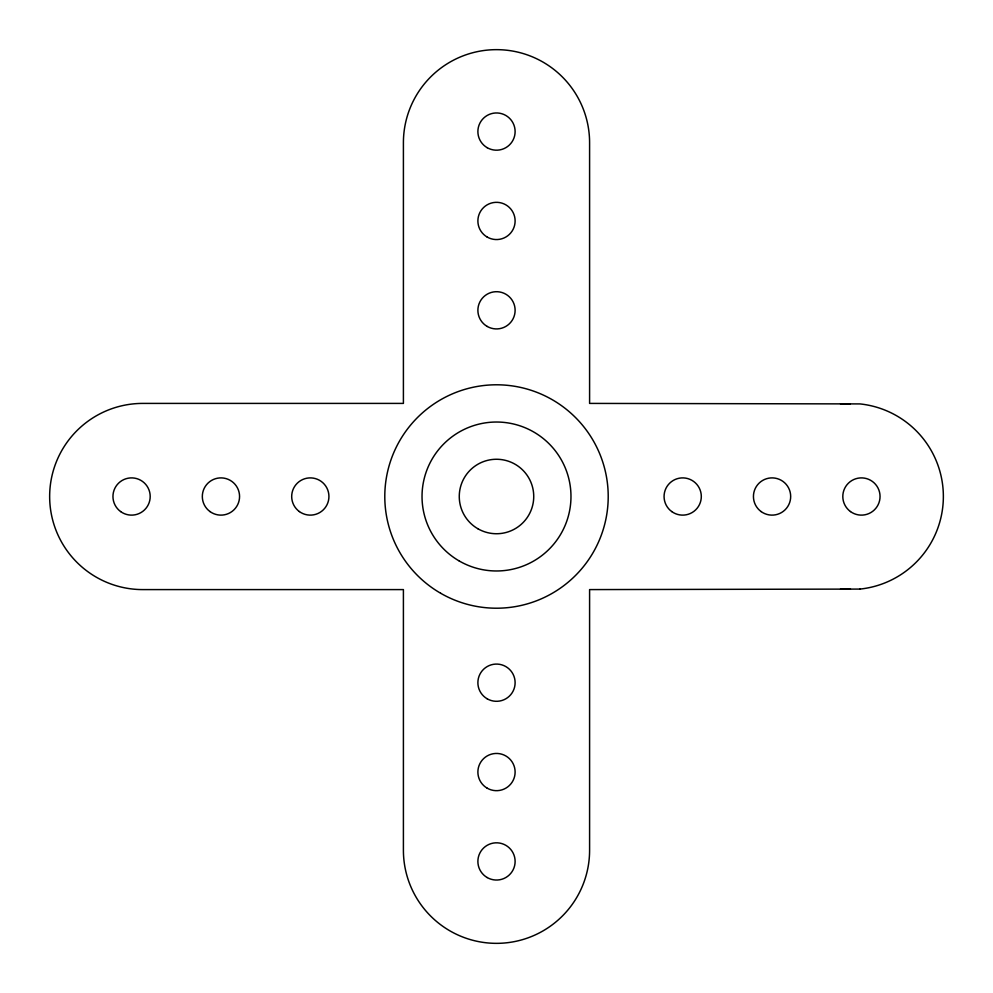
<?xml version="1.0" encoding="UTF-8"?>
<svg xmlns="http://www.w3.org/2000/svg" width="993" height="993" viewBox="0 0 993 993"><rect width="100%" height="100%" fill="white"/><g stroke="black" fill="none" stroke-linecap="round" stroke-linejoin="round"><path stroke-width="1.49" d="M840.525 403.915L850.082 403.903M840.525 589.085L850.43 589.097M859.988 589.085L589.594 589.594L589.594 850.256A93.094 93.094 0 0 1 496.5 943.35A93.094 93.094 0 0 1 403.406 850.256L403.406 589.594L142.744 589.594A93.094 93.094 0 0 1 49.65 496.5A93.094 93.094 0 0 1 142.744 403.406L403.406 403.406L403.406 142.744A93.094 93.094 0 0 1 496.5 49.65A93.094 93.094 0 0 1 589.594 142.744L589.594 403.406L859.988 403.915A93.094 93.094 0 0 1 859.988 589.085M440.644 593.243A111.712 111.712 0 0 0 608.212 496.5A111.712 111.712 0 0 0 440.644 399.757A111.712 111.712 0 0 0 440.644 593.243M487.191 147.696A18.619 18.619 0 0 0 515.119 131.572A18.619 18.619 0 0 0 487.191 115.449A18.619 18.619 0 0 0 487.191 147.696M487.191 237.066A18.619 18.619 0 0 0 515.119 220.942A18.619 18.619 0 0 0 487.191 204.819A18.619 18.619 0 0 0 487.191 237.066M487.191 326.436A18.619 18.619 0 0 0 515.119 310.312A18.619 18.619 0 0 0 487.191 294.189A18.619 18.619 0 0 0 487.191 326.436M671.74 511.569A18.619 18.619 0 0 0 701.207 498.449A18.619 18.619 0 0 0 675.116 479.495A18.619 18.619 0 0 0 671.74 511.569M761.11 511.569A18.619 18.619 0 0 0 790.577 498.449A18.619 18.619 0 0 0 764.486 479.495A18.619 18.619 0 0 0 761.11 511.569M850.48 511.569A18.619 18.619 0 0 0 879.947 498.449A18.619 18.619 0 0 0 853.856 479.495A18.619 18.619 0 0 0 850.48 511.569M487.191 877.551A18.619 18.619 0 0 0 515.119 861.428A18.619 18.619 0 0 0 487.191 845.304A18.619 18.619 0 0 0 487.191 877.551M487.191 788.181A18.619 18.619 0 0 0 515.119 772.058A18.619 18.619 0 0 0 487.191 755.934A18.619 18.619 0 0 0 487.191 788.181M487.191 698.811A18.619 18.619 0 0 0 515.119 682.688A18.619 18.619 0 0 0 487.191 666.564A18.619 18.619 0 0 0 487.191 698.811M120.625 511.569A18.619 18.619 0 0 0 150.092 498.449A18.619 18.619 0 0 0 124.001 479.495A18.619 18.619 0 0 0 120.625 511.569M209.995 511.569A18.619 18.619 0 0 0 239.462 498.449A18.619 18.619 0 0 0 213.371 479.495A18.619 18.619 0 0 0 209.995 511.569M299.365 511.569A18.619 18.619 0 0 0 328.832 498.449A18.619 18.619 0 0 0 302.741 479.495A18.619 18.619 0 0 0 299.365 511.569M459.262 560.995A74.475 74.475 0 0 0 570.975 496.5A74.475 74.475 0 0 0 459.262 432.005A74.475 74.475 0 0 0 459.262 560.995M477.881 528.748A37.237 37.237 0 0 0 533.737 496.5A37.237 37.237 0 0 0 477.881 464.252A37.237 37.237 0 0 0 477.881 528.748"/></g></svg>
